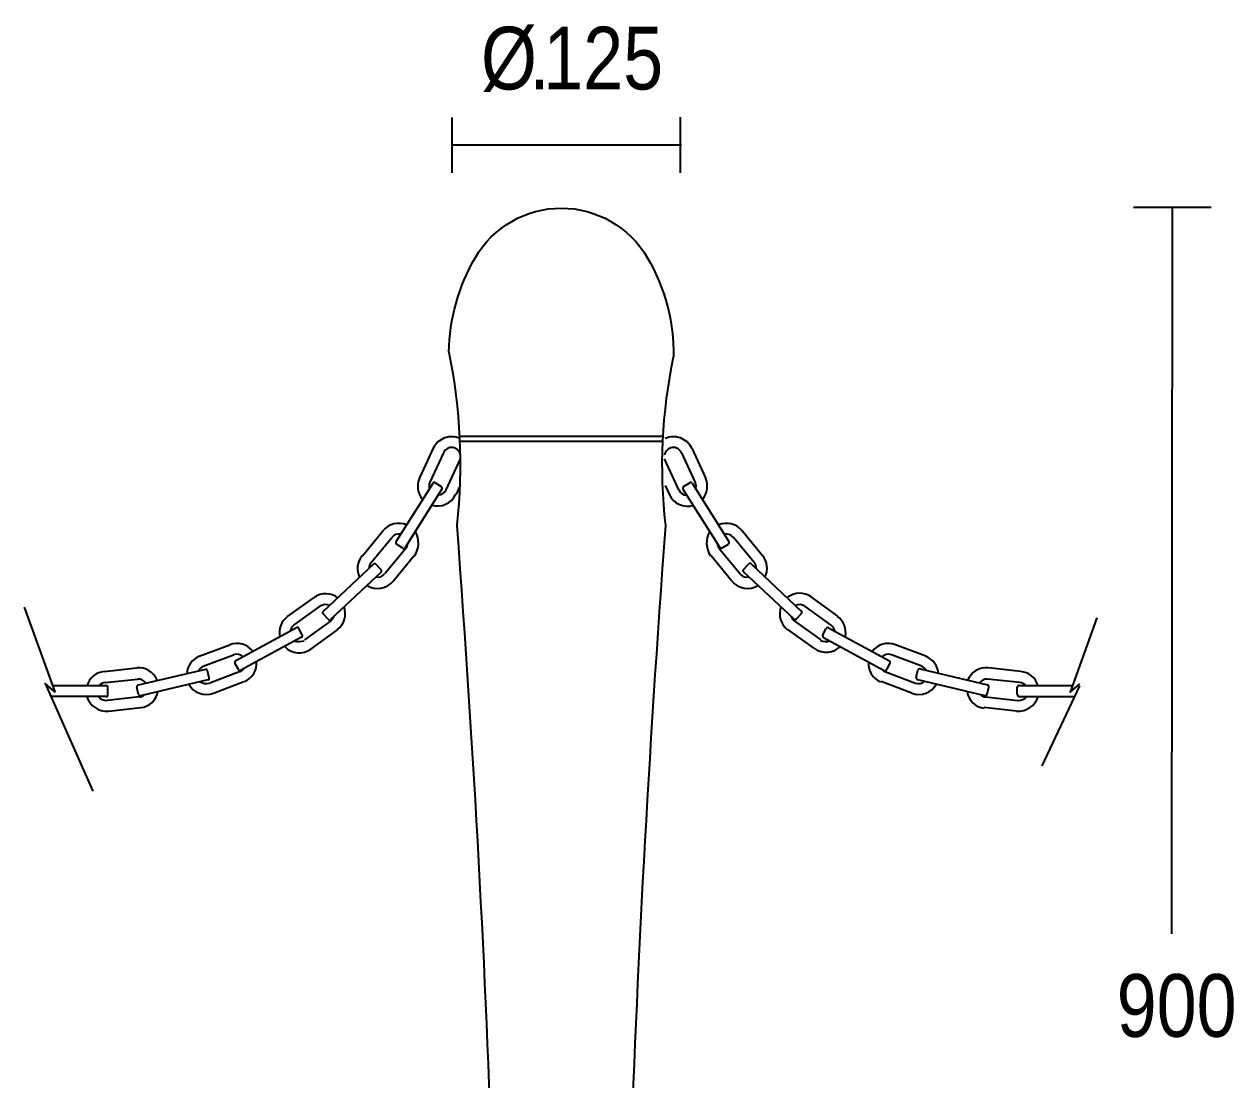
# Model space of a CAD drawing. Extents: x 0 to 207, y 5 to 268.
# Drawn here: x 72.2 to 206.9, y 150.7 to 268.2 of the extents above; entities that cross this region are included whole.
import ezdxf

# ---------------------------------------------------------------- set-up
doc = ezdxf.new("R2010")
doc.units = 0
doc.layers.add('LIVELLO_1', color=160, linetype='Continuous')
doc.styles.add('STD', font='txt')

# ---------------------------------------------------------------- blocks, each defined once
blk = doc.blocks.new('AI9-BLK1')
at = {"layer": 'LIVELLO_1', "color": 7}
for p, q in [((16.49, 122.14), (16.49, 115.96)), ((41.89, 122.16), (41.89, 115.98)), ((16.53, 119.08), (42.06, 119.08)), ((92.38, 112.16), (101.02, 112.16)), ((96.66, 31.22), (96.74, 112.16)), ((17.29, 86.64), (40.05, 86.64)), ((14.42, 85.29), (12.89, 81.99)), ((17.32, 86.08), (40.02, 86.08)), ((43.19, 85.3), (44.72, 82)), ((41.77, 80.65), (40.16, 84.12)), ((42.06, 84.79), (43.58, 81.5)), ((14.36, 81.38), (10.26, 74.88)), ((15.32, 81.01), (14.64, 81.44)), ((17.4, 81.14), (16.92, 80.11)), ((40.22, 81.15), (40.7, 80.12)), ((42.29, 81.03), (42.97, 81.46)), ((43.25, 81.4), (47.34, 74.91)), ((15.38, 80.73), (11.28, 74.23)), ((42.22, 80.75), (46.32, 74.26)), ((6.53, 73.33), (8.84, 76.13)), ((51.09, 73.33), (48.78, 76.13)), ((7.49, 72.58), (9.79, 75.37)), ((11.33, 74.09), (9.03, 71.3)), ((11.01, 74.16), (10.32, 74.6)), ((46.6, 74.2), (47.28, 74.63)), ((9.95, 70.49), (12.26, 73.3)), ((47.67, 70.5), (45.36, 73.3)), ((7.77, 72.37), (2.16, 67.13)), ((8.6, 71.49), (2.99, 66.24)), ((8.61, 71.77), (8.06, 72.36)), ((48.96, 71.81), (49.51, 72.4)), ((48.97, 71.52), (54.56, 66.28)), ((49.8, 72.41), (55.39, 67.16)), ((59.47, 66.6), (56.51, 68.73)), ((-1.81, 66.54), (1.15, 68.67)), ((-1.11, 65.59), (1.82, 67.7)), ((3, 66.07), (0.07, 63.96)), ((2.71, 66.25), (2.15, 66.84)), ((54.85, 66.29), (55.4, 66.88)), ((-0.83, 65.3), (-7.58, 61.63)), ((-0.17, 64.51), (-0.55, 65.22)), ((0.8, 62.93), (3.76, 65.06)), ((56.86, 62.99), (53.9, 65.12)), ((57.78, 64.5), (58.16, 65.21)), ((58.44, 65.29), (65.2, 61.63)), ((-11.65, 62.13), (-8.25, 63.42)), ((-0.25, 64.24), (-7, 60.57)), ((57.86, 64.23), (64.62, 60.56)), ((69.27, 62.13), (65.88, 63.42)), ((-11.19, 61.01), (-7.81, 62.29)), ((-22.22, 60.45), (-18.6, 60.83)), ((-10.96, 60.67), (-18.45, 58.9)), ((-7.27, 60.65), (-7.66, 61.36)), ((64.9, 60.64), (65.28, 61.35)), ((68.62, 60.72), (76.11, 58.95)), ((79.84, 60.45), (76.21, 60.83)), ((-22.11, 59.2), (-18.51, 59.58)), ((-10.68, 59.49), (-18.17, 57.72)), ((-10.53, 59.73), (-10.72, 60.52)), ((-7.09, 60.43), (-10.47, 59.14)), ((-10.06, 58.02), (-6.67, 59.3)), ((67.69, 58.02), (64.29, 59.3)), ((68.19, 59.78), (68.37, 60.57)), ((68.34, 59.54), (75.83, 57.77)), ((-22, 58.85), (-27.97, 58.85)), ((-21.8, 57.84), (-21.8, 58.65)), ((-18.41, 57.88), (-18.6, 58.66)), ((76.07, 57.92), (76.26, 58.7)), ((79.44, 57.86), (79.44, 58.67)), ((79.64, 58.87), (85.61, 58.87)), ((86.35, 58.85), (82.16, 49.93)), ((-22, 57.64), (-28.13, 57.64)), ((-18.3, 57.6), (-21.9, 57.22)), ((79.64, 57.66), (85.78, 57.66)), ((-21.76, 56.03), (-18.14, 56.41)), ((79.37, 56.03), (75.75, 56.41))]:
    blk.add_line(p, q, dxfattribs=at)
for points in [[(-31.13, 67.61), (-27.72, 58.16), (-28.81, 59.08), (-23.48, 47.1)], [(88.3, 66.42), (85.33, 58.14), (86.42, 59.05)]]:
    blk.add_lwpolyline(points, dxfattribs=at)
for points, knots in [([(19.1, 106.54), (21.09, 109.95), (24.73, 112.04), (28.67, 112.04), (32.61, 112.04), (36.24, 109.95), (38.24, 106.54)], [0, 0, 0, 0, 1, 1, 1, 2, 2, 2, 2]), ([(17.38, 86.37), (16.85, 86.62), (16.24, 86.65), (15.68, 86.44), (15.13, 86.24), (14.68, 85.83), (14.42, 85.29)], [0, 0, 0, 0, 1, 1, 1, 2, 2, 2, 2]), ([(43.19, 85.3), (42.94, 85.83), (42.49, 86.24), (41.94, 86.44), (41.38, 86.65), (40.77, 86.62), (40.24, 86.37)], [0, 0, 0, 0, 1, 1, 1, 2, 2, 2, 2]), ([(17.45, 84.55), (17.38, 84.98), (17.03, 85.31), (16.6, 85.37), (16.16, 85.43), (15.74, 85.2), (15.56, 84.8), (15.56, 84.8), (14.04, 81.52), (14.04, 81.52)], [0, 0, 0, 0, 1, 1, 1, 2, 2, 2, 3, 3, 3, 3]), ([(42.06, 84.79), (41.87, 85.2), (41.45, 85.43), (41.02, 85.37), (40.59, 85.31), (40.24, 84.98), (40.17, 84.54)], [0, 0, 0, 0, 1, 1, 1, 2, 2, 2, 2]), ([(14.99, 80.09), (15.36, 80.11), (15.69, 80.33), (15.85, 80.67), (15.85, 80.67), (17.46, 84.13), (17.46, 84.13)], [0, 0, 0, 0, 1, 1, 1, 2, 2, 2, 2]), ([(14.64, 81.44), (14.59, 81.47), (14.54, 81.48), (14.49, 81.47), (14.43, 81.45), (14.39, 81.42), (14.36, 81.38)], [0, 0, 0, 0, 1, 1, 1, 2, 2, 2, 2]), ([(15.38, 80.73), (15.41, 80.77), (15.42, 80.83), (15.41, 80.88), (15.4, 80.93), (15.37, 80.98), (15.32, 81.01)], [0, 0, 0, 0, 1, 1, 1, 2, 2, 2, 2]), ([(42.29, 81.03), (42.24, 81), (42.21, 80.95), (42.2, 80.9), (42.18, 80.85), (42.19, 80.79), (42.22, 80.75)], [0, 0, 0, 0, 1, 1, 1, 2, 2, 2, 2]), ([(43.25, 81.4), (43.22, 81.44), (43.17, 81.47), (43.12, 81.48), (43.07, 81.5), (43.01, 81.49), (42.97, 81.46)], [0, 0, 0, 0, 1, 1, 1, 2, 2, 2, 2]), ([(10.26, 74.88), (10.23, 74.83), (10.22, 74.78), (10.23, 74.72), (10.25, 74.68), (10.28, 74.63), (10.32, 74.6)], [0, 0, 0, 0, 1, 1, 1, 2, 2, 2, 2]), ([(11.01, 74.16), (11.05, 74.14), (11.11, 74.13), (11.16, 74.14), (11.21, 74.15), (11.26, 74.18), (11.28, 74.23)], [0, 0, 0, 0, 1, 1, 1, 2, 2, 2, 2]), ([(46.06, 74.68), (46.06, 74.46), (46.14, 74.25), (46.29, 74.09), (46.29, 74.09), (48.59, 71.3), (48.59, 71.3)], [0, 0, 0, 0, 1, 1, 1, 2, 2, 2, 2]), ([(46.32, 74.26), (46.35, 74.22), (46.39, 74.19), (46.45, 74.18), (46.5, 74.16), (46.55, 74.17), (46.6, 74.2)], [0, 0, 0, 0, 1, 1, 1, 2, 2, 2, 2]), ([(47.28, 74.63), (47.32, 74.66), (47.36, 74.71), (47.37, 74.76), (47.38, 74.81), (47.37, 74.87), (47.34, 74.91)], [0, 0, 0, 0, 1, 1, 1, 2, 2, 2, 2]), ([(50.36, 71.86), (50.38, 72.12), (50.3, 72.38), (50.13, 72.58), (50.13, 72.58), (47.83, 75.37), (47.83, 75.37)], [0, 0, 0, 0, 1, 1, 1, 2, 2, 2, 2]), ([(8.06, 72.36), (8.02, 72.4), (7.97, 72.42), (7.92, 72.42), (7.87, 72.43), (7.81, 72.41), (7.77, 72.37)], [0, 0, 0, 0, 1, 1, 1, 2, 2, 2, 2]), ([(8.6, 71.49), (8.64, 71.53), (8.66, 71.57), (8.67, 71.63), (8.67, 71.68), (8.65, 71.73), (8.61, 71.77)], [0, 0, 0, 0, 1, 1, 1, 2, 2, 2, 2]), ([(48.96, 71.81), (48.92, 71.77), (48.9, 71.72), (48.9, 71.66), (48.91, 71.61), (48.93, 71.56), (48.97, 71.52)], [0, 0, 0, 0, 1, 1, 1, 2, 2, 2, 2]), ([(49.8, 72.41), (49.76, 72.44), (49.71, 72.46), (49.65, 72.46), (49.6, 72.46), (49.55, 72.44), (49.51, 72.4)], [0, 0, 0, 0, 1, 1, 1, 2, 2, 2, 2]), ([(59.12, 64.95), (59.08, 65.21), (58.93, 65.43), (58.72, 65.59), (58.72, 65.59), (55.79, 67.7), (55.79, 67.7)], [0, 0, 0, 0, 1, 1, 1, 2, 2, 2, 2]), ([(2.16, 67.13), (2.12, 67.09), (2.1, 67.04), (2.1, 66.99), (2.1, 66.93), (2.12, 66.88), (2.15, 66.84)], [0, 0, 0, 0, 1, 1, 1, 2, 2, 2, 2]), ([(2.71, 66.25), (2.74, 66.21), (2.79, 66.19), (2.84, 66.19), (2.9, 66.19), (2.95, 66.21), (2.99, 66.24)], [0, 0, 0, 0, 1, 1, 1, 2, 2, 2, 2]), ([(54.24, 66.59), (54.31, 66.38), (54.44, 66.2), (54.61, 66.07), (54.61, 66.07), (57.55, 63.96), (57.55, 63.96)], [0, 0, 0, 0, 1, 1, 1, 2, 2, 2, 2]), ([(54.56, 66.28), (54.6, 66.24), (54.66, 66.22), (54.71, 66.23), (54.76, 66.23), (54.81, 66.25), (54.85, 66.29)], [0, 0, 0, 0, 1, 1, 1, 2, 2, 2, 2]), ([(55.4, 66.88), (55.44, 66.92), (55.46, 66.97), (55.46, 67.03), (55.45, 67.08), (55.43, 67.13), (55.39, 67.16)], [0, 0, 0, 0, 1, 1, 1, 2, 2, 2, 2]), ([(-0.55, 65.22), (-0.58, 65.27), (-0.62, 65.3), (-0.67, 65.32), (-0.72, 65.34), (-0.78, 65.33), (-0.83, 65.3)], [0, 0, 0, 0, 1, 1, 1, 2, 2, 2, 2]), ([(58.44, 65.29), (58.39, 65.32), (58.33, 65.32), (58.28, 65.31), (58.23, 65.29), (58.19, 65.26), (58.16, 65.21)], [0, 0, 0, 0, 1, 1, 1, 2, 2, 2, 2]), ([(-0.25, 64.24), (-0.2, 64.26), (-0.17, 64.31), (-0.15, 64.36), (-0.14, 64.41), (-0.14, 64.46), (-0.17, 64.51)], [0, 0, 0, 0, 1, 1, 1, 2, 2, 2, 2]), ([(57.78, 64.5), (57.75, 64.45), (57.74, 64.4), (57.76, 64.35), (57.78, 64.29), (57.81, 64.25), (57.86, 64.23)], [0, 0, 0, 0, 1, 1, 1, 2, 2, 2, 2]), ([(69.35, 60.5), (69.24, 60.74), (69.05, 60.92), (68.81, 61.01), (68.81, 61.01), (65.42, 62.29), (65.42, 62.29)], [0, 0, 0, 0, 1, 1, 1, 2, 2, 2, 2]), ([(-10.72, 60.52), (-10.73, 60.57), (-10.76, 60.62), (-10.81, 60.65), (-10.85, 60.67), (-10.91, 60.68), (-10.96, 60.67)], [0, 0, 0, 0, 1, 1, 1, 2, 2, 2, 2]), ([(-7.58, 61.63), (-7.63, 61.61), (-7.66, 61.56), (-7.68, 61.51), (-7.69, 61.46), (-7.69, 61.41), (-7.66, 61.36)], [0, 0, 0, 0, 1, 1, 1, 2, 2, 2, 2]), ([(-7.27, 60.65), (-7.25, 60.6), (-7.21, 60.57), (-7.15, 60.55), (-7.1, 60.54), (-7.05, 60.54), (-7, 60.57)], [0, 0, 0, 0, 1, 1, 1, 2, 2, 2, 2]), ([(64.22, 60.81), (64.34, 60.64), (64.51, 60.5), (64.7, 60.43), (64.7, 60.43), (68.09, 59.14), (68.09, 59.14)], [0, 0, 0, 0, 1, 1, 1, 2, 2, 2, 2]), ([(64.62, 60.56), (64.67, 60.54), (64.72, 60.53), (64.78, 60.55), (64.83, 60.56), (64.87, 60.59), (64.9, 60.64)], [0, 0, 0, 0, 1, 1, 1, 2, 2, 2, 2]), ([(65.28, 61.35), (65.31, 61.4), (65.31, 61.46), (65.3, 61.51), (65.28, 61.56), (65.25, 61.6), (65.2, 61.63)], [0, 0, 0, 0, 1, 1, 1, 2, 2, 2, 2]), ([(68.62, 60.72), (68.56, 60.73), (68.51, 60.72), (68.46, 60.69), (68.42, 60.67), (68.39, 60.62), (68.37, 60.57)], [0, 0, 0, 0, 1, 1, 1, 2, 2, 2, 2]), ([(-10.68, 59.49), (-10.63, 59.5), (-10.58, 59.54), (-10.55, 59.58), (-10.52, 59.63), (-10.52, 59.68), (-10.53, 59.73)], [0, 0, 0, 0, 1, 1, 1, 2, 2, 2, 2]), ([(68.19, 59.78), (68.17, 59.73), (68.18, 59.67), (68.21, 59.63), (68.24, 59.58), (68.29, 59.55), (68.34, 59.54)], [0, 0, 0, 0, 1, 1, 1, 2, 2, 2, 2]), ([(80.42, 58.83), (80.25, 59.04), (80, 59.17), (79.73, 59.2), (79.73, 59.2), (76.13, 59.58), (76.13, 59.58)], [0, 0, 0, 0, 1, 1, 1, 2, 2, 2, 2]), ([(-21.8, 58.65), (-21.8, 58.7), (-21.82, 58.75), (-21.86, 58.79), (-21.9, 58.83), (-21.95, 58.85), (-22, 58.85)], [0, 0, 0, 0, 1, 1, 1, 2, 2, 2, 2]), ([(-18.45, 58.9), (-18.5, 58.89), (-18.55, 58.86), (-18.58, 58.81), (-18.61, 58.77), (-18.61, 58.71), (-18.6, 58.66)], [0, 0, 0, 0, 1, 1, 1, 2, 2, 2, 2]), ([(75.83, 57.77), (75.88, 57.76), (75.94, 57.77), (75.98, 57.79), (76.03, 57.82), (76.06, 57.87), (76.07, 57.92)], [0, 0, 0, 0, 1, 1, 1, 2, 2, 2, 2]), ([(76.26, 58.7), (76.27, 58.76), (76.26, 58.81), (76.24, 58.86), (76.21, 58.9), (76.16, 58.94), (76.11, 58.95)], [0, 0, 0, 0, 1, 1, 1, 2, 2, 2, 2]), ([(79.64, 58.87), (79.59, 58.87), (79.54, 58.85), (79.5, 58.82), (79.46, 58.78), (79.44, 58.73), (79.44, 58.67)], [0, 0, 0, 0, 1, 1, 1, 2, 2, 2, 2]), ([(-22, 57.64), (-21.95, 57.64), (-21.9, 57.66), (-21.86, 57.69), (-21.82, 57.73), (-21.8, 57.79), (-21.8, 57.84)], [0, 0, 0, 0, 1, 1, 1, 2, 2, 2, 2]), ([(-18.41, 57.88), (-18.4, 57.82), (-18.37, 57.77), (-18.32, 57.75), (-18.28, 57.72), (-18.22, 57.71), (-18.17, 57.72)], [0, 0, 0, 0, 1, 1, 1, 2, 2, 2, 2]), ([(75.34, 57.86), (75.5, 57.71), (75.71, 57.62), (75.92, 57.6), (75.92, 57.6), (79.52, 57.22), (79.52, 57.22)], [0, 0, 0, 0, 1, 1, 1, 2, 2, 2, 2]), ([(79.44, 57.86), (79.44, 57.81), (79.46, 57.76), (79.5, 57.72), (79.54, 57.68), (79.59, 57.66), (79.64, 57.66)], [0, 0, 0, 0, 1, 1, 1, 2, 2, 2, 2])]:
    blk.add_open_spline(points, degree=3, knots=knots, dxfattribs=at)
for points in [[(16.16, 95.99), (16.22, 99.71), (17.23, 103.33), (19.1, 106.54)], [(38.24, 106.54), (40.2, 103.19), (41.21, 99.38), (41.18, 95.49)], [(16.16, 96.01), (17.44, 89.65), (17.74, 83.19), (17.04, 76.73)], [(40.3, 76.69), (39.58, 82.98), (39.88, 89.29), (41.18, 95.49)], [(12.89, 81.99), (12.52, 81.19), (12.65, 80.25), (13.23, 79.58)], [(14.04, 81.52), (13.93, 81.28), (13.91, 81.02), (14, 80.77)], [(43.62, 80.74), (43.7, 80.99), (43.69, 81.26), (43.58, 81.5)], [(44.38, 79.6), (44.96, 80.26), (45.09, 81.2), (44.72, 82)], [(14.24, 78.96), (15.3, 78.63), (16.44, 79.14), (16.91, 80.15)], [(40.7, 80.12), (41.17, 79.11), (42.31, 78.61), (43.37, 78.94)], [(41.77, 80.65), (41.92, 80.31), (42.25, 80.08), (42.63, 80.06)], [(11.44, 76.75), (10.54, 77.15), (9.47, 76.9), (8.84, 76.13)], [(48.78, 76.13), (48.15, 76.89), (47.09, 77.14), (46.18, 76.75)], [(10.78, 75.71), (10.41, 75.79), (10.03, 75.66), (9.79, 75.37)], [(12.34, 73.32), (12.86, 74.09), (12.9, 75.19), (12.44, 76.01)], [(17.04, 76.69), (20.84, 25.19), (22.26, -18.52), (21.81, -70.16)], [(35.52, -70.16), (35.08, -18.52), (36.5, 25.19), (40.3, 76.69)], [(45.18, 76), (44.71, 75.18), (44.75, 74.08), (45.29, 73.31)], [(47.83, 75.37), (47.59, 75.66), (47.2, 75.79), (46.83, 75.71)], [(11.33, 74.09), (11.47, 74.25), (11.55, 74.46), (11.56, 74.68)], [(6.49, 73.33), (5.93, 72.65), (5.82, 71.7), (6.22, 70.92)], [(51.35, 70.95), (51.74, 71.74), (51.63, 72.68), (51.07, 73.36)], [(7.49, 72.58), (7.32, 72.38), (7.24, 72.12), (7.26, 71.86)], [(7.07, 70.01), (8.01, 69.43), (9.24, 69.63), (9.95, 70.49)], [(8.04, 70.96), (8.4, 70.89), (8.77, 71.01), (9, 71.29)], [(47.67, 70.5), (48.38, 69.64), (49.61, 69.44), (50.55, 70.02)], [(48.6, 71.26), (48.83, 71.01), (49.2, 70.89), (49.55, 70.96)], [(3.83, 68.61), (3.05, 69.23), (1.95, 69.25), (1.15, 68.67)], [(56.51, 68.73), (55.7, 69.31), (54.61, 69.29), (53.83, 68.67)], [(2.88, 67.77), (2.54, 67.95), (2.13, 67.92), (1.82, 67.7)], [(3.77, 65.11), (4.51, 65.69), (4.81, 66.73), (4.5, 67.66)], [(53.12, 67.65), (52.81, 66.71), (53.11, 65.66), (53.84, 65.08)], [(55.79, 67.7), (55.48, 67.92), (55.07, 67.95), (54.74, 67.77)], [(-1.8, 66.56), (-2.51, 66.04), (-2.86, 65.15), (-2.68, 64.29)], [(3, 66.07), (3.18, 66.2), (3.31, 66.38), (3.37, 66.59)], [(60.29, 64.31), (60.47, 65.17), (60.13, 66.06), (59.42, 66.57)], [(-1.11, 65.59), (-1.31, 65.43), (-1.46, 65.21), (-1.51, 64.95)], [(-5.68, 62.68), (-6.28, 63.46), (-7.32, 63.76), (-8.25, 63.42)], [(-1.03, 63.82), (-0.69, 63.75), (-0.28, 63.76), (0.04, 63.85)], [(57.53, 63.9), (57.84, 63.75), (58.24, 63.73), (58.57, 63.84)], [(65.88, 63.42), (64.95, 63.76), (63.9, 63.46), (63.31, 62.68)], [(-11.6, 62.14), (-12.42, 61.82), (-12.98, 61.06), (-13.03, 60.18)], [(-6.77, 62.09), (-7.05, 62.35), (-7.45, 62.43), (-7.81, 62.29)], [(-2.12, 63.2), (-1.35, 62.4), (-0.11, 62.29), (0.8, 62.93)], [(56.86, 62.99), (57.76, 62.34), (59.01, 62.45), (59.78, 63.25)], [(65.42, 62.29), (65.06, 62.43), (64.66, 62.35), (64.38, 62.09)], [(70.66, 60.18), (70.61, 61.06), (70.05, 61.82), (69.23, 62.13)], [(-16.31, 59.45), (-16.68, 60.37), (-17.62, 60.93), (-18.6, 60.83)], [(-11.19, 61.01), (-11.43, 60.92), (-11.62, 60.74), (-11.74, 60.5)], [(-7.09, 60.43), (-6.9, 60.5), (-6.73, 60.64), (-6.61, 60.81)], [(-6.62, 59.32), (-5.73, 59.67), (-5.17, 60.59), (-5.25, 61.57)], [(62.87, 61.56), (62.79, 60.56), (63.34, 59.63), (64.21, 59.28)], [(76.21, 60.83), (75.22, 60.94), (74.29, 60.38), (73.91, 59.45)], [(-22.22, 60.43), (-23.12, 60.34), (-23.87, 59.72), (-24.12, 58.86)], [(-17.56, 59.12), (-17.76, 59.44), (-18.13, 59.61), (-18.51, 59.58)], [(-11.52, 59.28), (-11.24, 59.08), (-10.85, 59.02), (-10.51, 59.13)], [(68.1, 59.13), (68.44, 59.02), (68.84, 59.08), (69.11, 59.3)], [(76.13, 59.58), (75.76, 59.61), (75.39, 59.44), (75.18, 59.12)], [(81.74, 58.86), (81.49, 59.72), (80.74, 60.34), (79.84, 60.43)], [(-22.11, 59.2), (-22.38, 59.17), (-22.63, 59.04), (-22.79, 58.83)], [(-18.16, 56.41), (-17.19, 56.51), (-16.41, 57.25), (-16.24, 58.21)], [(-12.81, 59.03), (-12.28, 58.06), (-11.1, 57.63), (-10.06, 58.02)], [(67.69, 58.02), (68.73, 57.63), (69.9, 58.06), (70.43, 59.03)], [(73.85, 58.2), (74.02, 57.21), (74.79, 56.46), (75.74, 56.36)], [(-24.14, 57.65), (-23.85, 56.6), (-22.84, 55.92), (-21.76, 56.03)], [(-22.84, 57.6), (-22.63, 57.33), (-22.29, 57.19), (-21.94, 57.22)], [(-18.3, 57.6), (-18.08, 57.62), (-17.88, 57.71), (-17.72, 57.86)], [(79.37, 56.03), (80.45, 55.92), (81.46, 56.61), (81.75, 57.66)], [(79.54, 57.22), (79.89, 57.19), (80.24, 57.34), (80.44, 57.63)]]:
    blk.add_open_spline(points, degree=3, dxfattribs=at)
at = {"layer": 'LIVELLO_1', "color": 7, "char_height": 6.9875, "attachment_point": 1, "style": 'STD'}
for s, insert in [('\\fArial Narrow|b0|i0;\\H6.9875;\\C7;Ø', (19.73, 132.24)), ('\\fArial Narrow|b0|i0;\\H6.9875;\\C7;125', (26.66, 132.24)), ('\\fArial Narrow|b0|i0;\\H6.9875;\\C7;.', (25.12, 132.24)), ('\\fArial Narrow|b0|i0;\\H6.9875;\\C7;900', (90.51, 26.73))]:
    blk.add_mtext(s, dxfattribs=dict(at, insert=insert))

msp = doc.modelspace()

# ---------------------------------------------------------------- block references
at = {"layer": 'LIVELLO_1', "color": 7}
msp.add_blockref('AI9-BLK1', (103.358894, 135.716178), dxfattribs=at)

doc.saveas('drawing.dxf')
